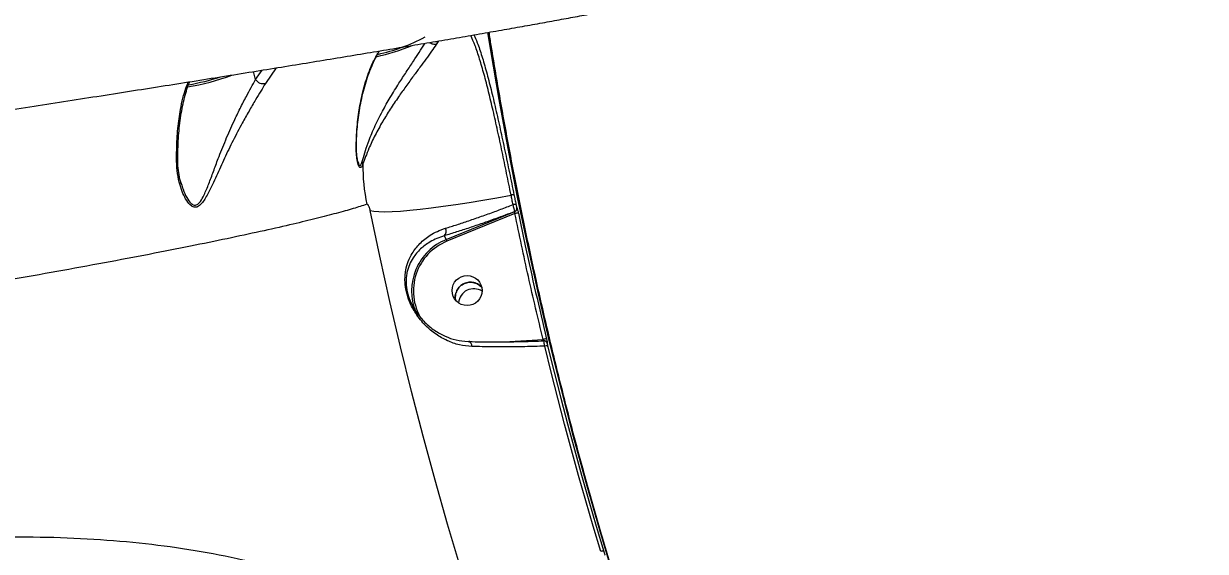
# Model space of a CAD drawing. Header units: millimetres. Extents: x -9609 to 9022, y -7175 to 8108.
# Drawn here: x -4530.2 to -4178.7, y 5088.3 to 5245.4 of the extents above; entities that cross this region are included whole.
import ezdxf

# ---------------------------------------------------------------- set-up
doc = ezdxf.new("R2010")
doc.units = ezdxf.units.MM
for name, color, linetype in [('DIKOM_ОБЪЕКТ', 7, 'Continuous'), ('DIKOM_РАЗМЕР_ЗОНА', 7, 'Continuous'), ('DIKOM_РАЗМЕР_ОБЪЕКТА', 7, 'Continuous')]:
    doc.layers.add(name, color=color, linetype=linetype)
doc.styles.add('style1', font='arial.ttf', dxfattribs={"width": 0.8})
doc.dimstyles.new('1-50', dxfattribs={"dimtxt": 300, "dimasz": 200, "dimexe": 100, "dimexo": 0, "dimgap": 100, "dimtad": 1, "dimtxsty": 'style1', "dimcen": 200, "dimclrd": 7, "dimclre": 7, "dimclrt": 7, "dimadec": 1, "dimazin": 2, "dimtfac": 1, "dimtmove": 0, "dimatfit": 2, "dimfxl": 0, "dimlwd": 25, "dimlwe": 18, "dimarcsym": 0})

# ---------------------------------------------------------------- blocks, each defined once
blk = doc.blocks.new('*D10')
at = {"layer": 'Defpoints', "color": 0, "transparency": 16777216}
for p in [(-405.54, 6589.16), (-8044.66, -3492.79), (424.09, -3492.79)]:
    blk.add_point(p, dxfattribs=at)
at = {"layer": 'DIKOM_РАЗМЕР_ОБЪЕКТА', "color": 7, "lineweight": 18, "transparency": 16777216}
for p, q in [((-405.54, 6589.16), (-8144.66, 6589.16)), ((424.09, -3492.79), (-8144.66, -3492.79))]:
    blk.add_line(p, q, dxfattribs=at)
at = {"layer": 'DIKOM_РАЗМЕР_ОБЪЕКТА', "color": 7, "lineweight": 25, "transparency": 16777216}
blk.add_line((-8044.66, 6389.16), (-8044.66, -3292.79), dxfattribs=at)
at = {"layer": 'DIKOM_РАЗМЕР_ОБЪЕКТА', "color": 7, "transparency": 16777216}
for points in [[(-8077.99, 6389.16), (-8011.32, 6389.16), (-8044.66, 6589.16)], [(-8077.99, -3292.79), (-8011.32, -3292.79), (-8044.66, -3492.79)]]:
    blk.add_solid(points, dxfattribs=at)
at = {"layer": 'DIKOM_РАЗМЕР_ОБЪЕКТА', "color": 7, "transparency": 16777216, "insert": (-8297.83, 1541.5), "char_height": 300, "attachment_point": 5, "rotation": 90, "style": 'style1'}
blk.add_mtext('10100', dxfattribs=at)
blk = doc.blocks.new('*D13')
at = {"layer": 'Defpoints', "color": 0, "transparency": 16777216}
for p in [(-4933.28, 8107.63), (-9158.98, -4977.79), (-1652.91, -4977.79)]:
    blk.add_point(p, dxfattribs=at)
at = {"layer": 'DIKOM_РАЗМЕР_ЗОНА', "color": 7, "lineweight": 18, "transparency": 16777216}
for p, q in [((-4933.28, 8107.63), (-9258.98, 8107.63)), ((-1652.91, -4977.79), (-9258.98, -4977.79))]:
    blk.add_line(p, q, dxfattribs=at)
at = {"layer": 'DIKOM_РАЗМЕР_ЗОНА', "color": 7, "lineweight": 25, "transparency": 16777216}
blk.add_line((-9158.98, 7907.63), (-9158.98, -4777.79), dxfattribs=at)
at = {"layer": 'DIKOM_РАЗМЕР_ЗОНА', "color": 7, "transparency": 16777216}
for points in [[(-9192.32, 7907.63), (-9125.65, 7907.63), (-9158.98, 8107.63)], [(-9192.32, -4777.79), (-9125.65, -4777.79), (-9158.98, -4977.79)]]:
    blk.add_solid(points, dxfattribs=at)
at = {"layer": 'DIKOM_РАЗМЕР_ЗОНА', "color": 7, "transparency": 16777216, "insert": (-9412.26, 1541.5), "char_height": 300, "attachment_point": 5, "rotation": 90, "style": 'style1'}
blk.add_mtext('13100', dxfattribs=at)

msp = doc.modelspace()

# ---------------------------------------------------------------- linework, layer by layer
at = {"layer": 'DIKOM_ОБЪЕКТ', "color": 7, "linetype": 'Continuous', "lineweight": 15}
for p, q in [((-4406.862, 5240.075), (-4407.436, 5239.235)), ((-4461.189, 5228.818), (-4461.824, 5231.145)), ((-4461.189, 5228.818), (-4459.27, 5231.557)), ((-4455.064, 5232.237), (-4458.254, 5227.624)), ((-4484.308, 5204.984), (-4484.306, 5205.024)), ((-4430.743, 5204.379), (-4430.689, 5204.177)), ((-4483.356, 5198.054), (-4483.274, 5197.778)), ((-4404.486, 5181.133), (-4384.08, 5189.464)), ((-4384.069, 5188.86), (-4404.268, 5180.613)), ((-4384.08, 5189.464), (-4384.083, 5189.467)), ((-4383.481, 5190.593), (-4383.478, 5190.59)), ((-4405.061, 5182.263), (-4404.486, 5181.133)), ((-4401.785, 5163.567), (-4401.605, 5162.88)), ((-4397.45, 5150.792), (-4397.812, 5150.803)), ((-4387.251, 5150.705), (-4375.69, 5151.416)), ((-4374.451, 5150.25), (-4374.454, 5150.253)), ((-4374.266, 5149.209), (-4374.325, 5149.443))]:
    msp.add_line(p, q, dxfattribs=at)
at = {"layer": 'DIKOM_ОБЪЕКТ', "color": 7, "linetype": 'Continuous', "lineweight": 15, "flags": 128}
for points in [[(-4332.797, 5016.861), (-4336.778, 5027.547), (-4341.475, 5040.649), (-4346.032, 5053.916), (-4350.444, 5067.342), (-4354.71, 5080.915), (-4358.827, 5094.629), (-4362.792, 5108.473), (-4366.602, 5122.439), (-4370.255, 5136.517), (-4373.748, 5150.699), (-4377.08, 5164.975), (-4380.247, 5179.335), (-4383.249, 5193.771), (-4386.082, 5208.272), (-4388.746, 5222.83), (-4391.237, 5237.434), (-4392.106, 5242.787)], [(-4392.03, 5242.8), (-4391.154, 5237.399), (-4388.654, 5222.75), (-4385.983, 5208.149), (-4383.141, 5193.604), (-4380.13, 5179.124), (-4376.953, 5164.721), (-4373.612, 5150.402), (-4370.108, 5136.177), (-4366.444, 5122.056), (-4362.622, 5108.048), (-4358.646, 5094.162), (-4354.516, 5080.408), (-4350.238, 5066.793), (-4345.812, 5053.327), (-4341.242, 5040.02), (-4336.53, 5026.878), (-4335.279, 5023.48)], [(-4427.07, 5189.748), (-4425.977, 5189.557), (-4424.52, 5189.45), (-4422.709, 5189.428), (-4420.559, 5189.491), (-4418.087, 5189.638), (-4415.312, 5189.869), (-4412.255, 5190.182), (-4408.94, 5190.573), (-4405.393, 5191.041), (-4401.643, 5191.582), (-4397.716, 5192.19), (-4393.646, 5192.863), (-4389.462, 5193.593), (-4385.198, 5194.377)], [(-4384.621, 5191.538), (-4384.693, 5191.893), (-4384.766, 5192.248), (-4384.838, 5192.603), (-4384.911, 5192.957), (-4384.983, 5193.312), (-4385.055, 5193.667), (-4385.127, 5194.022), (-4385.198, 5194.377)], [(-4384.344, 5194.462), (-4384.272, 5194.107), (-4384.2, 5193.751), (-4384.128, 5193.396), (-4384.056, 5193.041), (-4383.983, 5192.686), (-4383.911, 5192.331), (-4383.838, 5191.976), (-4383.766, 5191.622)], [(-4388.917, 5048.974), (-4392.04, 5058.135), (-4396.188, 5070.773), (-4400.199, 5083.55), (-4404.071, 5096.457), (-4407.801, 5109.487), (-4411.387, 5122.629), (-4414.825, 5135.877), (-4418.115, 5149.222), (-4421.254, 5162.654), (-4424.239, 5176.166), (-4427.07, 5189.748)], [(-4398.014, 5150.774), (-4397.821, 5150.79), (-4397.813, 5150.789)], [(-4358.529, 5088.321), (-4360.778, 5095.825), (-4362.98, 5103.37), (-4365.135, 5110.954), (-4367.244, 5118.575), (-4369.303, 5126.233), (-4371.316, 5133.924), (-4373.279, 5141.649), (-4375.193, 5149.404)], [(-4374.331, 5149.457), (-4372.415, 5141.696), (-4370.451, 5133.966), (-4368.438, 5126.269), (-4366.376, 5118.606), (-4364.266, 5110.979), (-4362.109, 5103.39), (-4359.905, 5095.84), (-4357.655, 5088.33)]]:
    msp.add_lwpolyline(points, dxfattribs=at)
at = {"layer": 'DIKOM_ОБЪЕКТ', "color": 7, "linetype": 'Continuous', "lineweight": 15}
msp.add_circle((-4398.281, 5165.959), 4.471, dxfattribs=at)
for centre, radius, start, end in [((-4436.185, 5288.958), 53.881, 282.08038, 298.13723), ((-4440.863, 5304.129), 70.307, 282.7961, 291.89969), ((-4407.285, 5241.83), 1.806, 256.78991, 283.53712), ((-4493.348, 5297.289), 71.73, 279.5969, 290.47133), ((-4492.986, 5295.881), 69.678, 279.7962, 287.86112), ((-4458.93, 5230.164), 2.629, 210.79322, 284.901), ((-4485.032, 5205.111), 0.736, 299.17747, 350.11351), ((-4430.967, 5203.486), 1.717, 5.03991, 29.88873), ((-4378.315, 5202.596), 50.952, 178.82932, 192.43398), ((-4383.95, 5189.074), 2.554, 85.87141, 105.23014), ((-4384.466, 5190.395), 1.004, 292.39153, 11.32), ((-4384.464, 5190.393), 1.005, 292.43718, 11.2794), ((-4383.352, 5186.548), 2.42, 82.39183, 107.23569), ((-4406.568, 5183.624), 2.031, 317.91557, 25.4743), ((-4398.329, 5165.872), 16.456, 111.97034, 202.49092), ((-4398.332, 5165.837), 15.924, 111.88659, 211.13811), ((-4421.987, 5173.506), 19.091, 21.85645, 23.54741), ((-4396.291, 5161.976), 4.519, 56.81968, 175.86654), ((-4398.438, 5149.342), 1.576, 358.98964, 66.63284), ((-4374.903, 5149.184), 2.366, 84.12033, 109.4302), ((-4374.669, 5147.915), 1.579, 77.63876, 109.37572), ((-4375.404, 5150.015), 0.982, 40.60913, 58.71569), ((-4375.398, 5150.02), 0.974, 13.65444, 40.59274), ((-4375.406, 5150.021), 0.98, 13.70326, 39.98897), ((-4358.082, 5087.34), 1.078, 66.65838, 114.49812)]:
    msp.add_arc(centre, radius, start, end, dxfattribs=at)
for points, knots in [([(-4469.843, 5310.388), (-4475.137, 5309.566), (-4485.73, 5307.921), (-4502.361, 5305.371), (-4519.495, 5302.766), (-4537.325, 5300.079), (-4555.832, 5297.313), (-4575.004, 5294.47), (-4594.621, 5291.581), (-4614.455, 5288.68), (-4634.463, 5285.77), (-4654.603, 5282.858), (-4675.027, 5279.921), (-4695.894, 5276.934), (-4717.183, 5273.902), (-4738.866, 5270.828), (-4760.697, 5267.748), (-4782.429, 5264.695), (-4804.028, 5261.673), (-4825.459, 5258.688), (-4846.879, 5255.717), (-4868.454, 5252.737), (-4890.148, 5249.755), (-4911.926, 5246.774), (-4933.535, 5243.83), (-4954.72, 5240.959), (-4975.455, 5238.163), (-4995.721, 5235.446), (-5015.684, 5232.785), (-5035.494, 5230.161), (-5055.107, 5227.581), (-5074.482, 5225.052), (-5093.392, 5222.604), (-5112.818, 5220.112), (-5132.6, 5217.603), (-5152.654, 5215.09), (-5165.319, 5213.534), (-5171.649, 5212.756)], [0, 0, 0, 0, 0.0277162, 0.0554554, 0.0831954, 0.1109107, 0.1394316, 0.1679794, 0.1965258, 0.2250477, 0.2527589, 0.2804942, 0.308231, 0.3359418, 0.3644571, 0.3929979, 0.4215384, 0.4500531, 0.4777908, 0.505552, 0.5333131, 0.5610503, 0.5895953, 0.6181663, 0.6467363, 0.6752816, 0.7029903, 0.730722, 0.7584544, 0.786163, 0.8146745, 0.8432131, 0.8717507, 0.9002629, 0.9335017, 0.9667609, 1, 1, 1, 1]), ([(-5329.972, 5150.44), (-5329.985, 5150.418), (-5330.116, 5150.185), (-5329.519, 5149.845), (-5328.083, 5149.443), (-5325.59, 5149.182), (-5322.185, 5149.051), (-5317.882, 5149.055), (-5312.719, 5149.187), (-5306.737, 5149.441), (-5299.906, 5149.819), (-5292.157, 5150.324), (-5283.471, 5150.963), (-5273.836, 5151.74), (-5263.36, 5152.645), (-5252.167, 5153.668), (-5240.298, 5154.803), (-5227.8, 5156.046), (-5214.587, 5157.402), (-5200.55, 5158.884), (-5185.681, 5160.494), (-5169.984, 5162.233), (-5153.636, 5164.081), (-5136.839, 5166.015), (-5119.633, 5168.029), (-5102.067, 5170.116), (-5084.005, 5172.292), (-5065.303, 5174.576), (-5045.969, 5176.967), (-5026.021, 5179.465), (-5005.686, 5182.041), (-4985.199, 5184.664), (-4964.601, 5187.331), (-4943.932, 5190.033), (-4923.038, 5192.791), (-4901.757, 5195.628), (-4880.112, 5198.54), (-4858.133, 5201.526), (-4836.072, 5204.553), (-4813.063, 5207.738), (-4789.139, 5211.084), (-4764.358, 5214.586), (-4739.512, 5218.133), (-4714.663, 5221.718), (-4689.876, 5225.33), (-4666.632, 5228.752), (-4644.931, 5231.979), (-4624.745, 5235.006), (-4604.883, 5238.012), (-4585.199, 5241.019), (-4565.735, 5244.022), (-4546.534, 5247.014), (-4527.819, 5249.961), (-4509.813, 5252.828), (-4492.529, 5255.61), (-4475.966, 5258.307), (-4459.984, 5260.941), (-4444.465, 5263.533), (-4429.458, 5266.075), (-4415.004, 5268.562), (-4401.275, 5270.965), (-4388.416, 5273.258), (-4376.429, 5275.439), (-4365.302, 5277.51), (-4354.95, 5279.485), (-4345.3, 5281.379), (-4336.403, 5283.184), (-4328.292, 5284.895), (-4321.068, 5286.49), (-4314.807, 5287.949), (-4309.494, 5289.274), (-4305.101, 5290.469), (-4301.59, 5291.545), (-4298.93, 5292.511), (-4297.228, 5293.352), (-4296.434, 5293.972), (-4296.565, 5294.254), (-4296.609, 5294.347)], [0, 0, 0, 0, 0.001385, 0.0145913, 0.0281764, 0.0417741, 0.055372, 0.0689572, 0.0821837, 0.0954218, 0.1086596, 0.1218862, 0.1354982, 0.1491228, 0.1627472, 0.1763593, 0.1895867, 0.2028259, 0.2160651, 0.2292927, 0.2429049, 0.2565298, 0.2701548, 0.2837667, 0.2969774, 0.3101995, 0.323421, 0.3366318, 0.3502248, 0.3638306, 0.377436, 0.3910291, 0.4042406, 0.4174639, 0.4306871, 0.4438985, 0.457494, 0.4711018, 0.4847092, 0.4983044, 0.5135873, 0.5288788, 0.5441619, 0.5597743, 0.575397, 0.5910097, 0.6042386, 0.6174788, 0.6307192, 0.6439484, 0.6575617, 0.6711873, 0.6848134, 0.6984267, 0.7116328, 0.7248506, 0.7380683, 0.7512744, 0.764863, 0.778464, 0.792065, 0.8056534, 0.8188814, 0.8321208, 0.8453601, 0.858588, 0.8722021, 0.8858288, 0.8994554, 0.9130696, 0.926293, 0.9395278, 0.9527626, 0.9659858, 0.9795953, 0.9932172, 1, 1, 1, 1]), ([(-5330.005, 5150.439), (-5330.004, 5150.363), (-5329.994, 5149.245), (-5329.665, 5147.111), (-5329.017, 5144.107), (-5328.055, 5141.246), (-5326.854, 5138.555), (-5325.432, 5136.054), (-5323.831, 5133.764), (-5322.09, 5131.701), (-5320.255, 5129.875), (-5318.375, 5128.292), (-5316.497, 5126.947), (-5314.662, 5125.823), (-5312.895, 5124.897), (-5311.214, 5124.144), (-5309.621, 5123.534), (-5308.109, 5123.041), (-5306.662, 5122.643), (-5305.259, 5122.321), (-5303.877, 5122.061), (-5302.48, 5121.85), (-5301.015, 5121.681), (-5299.4, 5121.547), (-5297.454, 5121.445), (-5294.902, 5121.391), (-5291.926, 5121.414), (-5288.611, 5121.508), (-5285.211, 5121.653), (-5281.577, 5121.848), (-5277.652, 5122.094), (-5273.529, 5122.383), (-5269.177, 5122.712), (-5264.565, 5123.086), (-5259.705, 5123.5), (-5254.581, 5123.956), (-5249.188, 5124.454), (-5243.52, 5124.995), (-5237.592, 5125.576), (-5231.401, 5126.198), (-5224.951, 5126.86), (-5218.229, 5127.565), (-5211.247, 5128.309), (-5204.029, 5129.091), (-5196.595, 5129.908), (-5188.933, 5130.762), (-5181.03, 5131.653), (-5172.871, 5132.585), (-5164.474, 5133.553), (-5155.854, 5134.558), (-5147.005, 5135.6), (-5137.927, 5136.678), (-5128.648, 5137.789), (-5119.174, 5138.934), (-5109.51, 5140.109), (-5099.638, 5141.319), (-5089.571, 5142.562), (-5079.334, 5143.834), (-5068.956, 5145.131), (-5058.438, 5146.455), (-5047.757, 5147.806), (-5036.906, 5149.187), (-5025.893, 5150.597), (-5014.746, 5152.031), (-5003.461, 5153.491), (-4992.036, 5154.976), (-4980.494, 5156.484), (-4968.858, 5158.012), (-4957.135, 5159.558), (-4945.316, 5161.124), (-4933.401, 5162.71), (-4921.408, 5164.314), (-4909.358, 5165.932), (-4897.27, 5167.562), (-4885.156, 5169.203), (-4872.999, 5170.856), (-4860.779, 5172.525), (-4848.485, 5174.211), (-4836.133, 5175.911), (-4823.74, 5177.624), (-4811.32, 5179.348), (-4798.894, 5181.079), (-4786.477, 5182.816), (-4774.087, 5184.556), (-4761.742, 5186.296), (-4749.458, 5188.035), (-4737.25, 5189.77), (-4725.126, 5191.5), (-4713.062, 5193.228), (-4701.027, 5194.959), (-4689.008, 5196.694), (-4677.03, 5198.431), (-4665.128, 5200.164), (-4653.338, 5201.887), (-4641.693, 5203.597), (-4630.174, 5205.295), (-4618.765, 5206.984), (-4607.455, 5208.666), (-4596.271, 5210.337), (-4585.222, 5211.995), (-4574.306, 5213.64), (-4563.518, 5215.274), (-4552.892, 5216.892), (-4542.435, 5218.492), (-4532.145, 5220.074), (-4522.001, 5221.642), (-4512.026, 5223.193), (-4502.253, 5224.72), (-4492.717, 5226.219), (-4483.415, 5227.69), (-4474.313, 5229.139), (-4465.402, 5230.566), (-4456.693, 5231.97), (-4448.211, 5233.348), (-4439.952, 5234.7), (-4431.914, 5236.026), (-4424.116, 5237.323), (-4416.572, 5238.588), (-4409.279, 5239.824), (-4402.22, 5241.03), (-4395.403, 5242.209), (-4388.847, 5243.354), (-4382.572, 5244.464), (-4376.59, 5245.536), (-4370.867, 5246.576), (-4365.402, 5247.585), (-4360.192, 5248.563), (-4355.258, 5249.507), (-4350.592, 5250.419), (-4346.19, 5251.299), (-4342.041, 5252.151), (-4338.156, 5252.974), (-4334.52, 5253.771), (-4331.11, 5254.551), (-4327.879, 5255.328), (-4324.746, 5256.132), (-4321.87, 5256.936), (-4319.422, 5257.702), (-4317.461, 5258.392), (-4315.876, 5259.013), (-4314.476, 5259.619), (-4313.123, 5260.267), (-4311.786, 5260.976), (-4310.441, 5261.766), (-4309.069, 5262.663), (-4307.66, 5263.693), (-4306.21, 5264.884), (-4304.727, 5266.265), (-4303.231, 5267.86), (-4301.755, 5269.686), (-4300.343, 5271.748), (-4299.046, 5274.034), (-4297.912, 5276.521), (-4296.985, 5279.172), (-4296.297, 5281.95), (-4295.86, 5284.911), (-4295.708, 5288.007), (-4295.922, 5291.163), (-4296.204, 5293.293), (-4296.485, 5294.334), (-4296.497, 5294.378)], [0, 0, 0, 0, 0.000151, 0.0022299, 0.0042696, 0.006273, 0.0082427, 0.0101806, 0.0120874, 0.0139624, 0.0158039, 0.0176105, 0.0193842, 0.0211337, 0.0228783, 0.0246422, 0.0264565, 0.0283648, 0.0304196, 0.0326837, 0.0352357, 0.0381801, 0.0416652, 0.0459232, 0.0513732, 0.058981, 0.0693769, 0.078335, 0.0867503, 0.095661, 0.1041652, 0.112402, 0.1206194, 0.1287103, 0.1367363, 0.1447199, 0.1526793, 0.1606292, 0.1685839, 0.1764552, 0.1843489, 0.1922583, 0.2001661, 0.2080499, 0.215891, 0.2236757, 0.2314965, 0.2393436, 0.2471808, 0.2550151, 0.2628541, 0.270704, 0.2785713, 0.2863859, 0.2942074, 0.3020537, 0.3099093, 0.3177566, 0.3255778, 0.33336, 0.3411468, 0.3489786, 0.3568004, 0.3646188, 0.3724413, 0.3802744, 0.388123, 0.3959439, 0.403746, 0.411562, 0.4193846, 0.4272063, 0.4350177, 0.442812, 0.4505806, 0.4583327, 0.4661166, 0.4739269, 0.4817576, 0.4896044, 0.497461, 0.5053219, 0.5131802, 0.5210299, 0.5288652, 0.5366814, 0.5444726, 0.552234, 0.5599766, 0.5677579, 0.57558, 0.5834253, 0.5912771, 0.5991142, 0.6069199, 0.61468, 0.6224804, 0.6302921, 0.6380978, 0.6459042, 0.6537179, 0.6615453, 0.6693983, 0.6772014, 0.6850253, 0.692883, 0.700753, 0.7086123, 0.7164371, 0.7242113, 0.7319944, 0.7398299, 0.7476588, 0.7554876, 0.763323, 0.7711721, 0.7790431, 0.786879, 0.7947119, 0.8025837, 0.810476, 0.8183714, 0.8262467, 0.8340873, 0.8419157, 0.8498342, 0.8577591, 0.8657007, 0.8736725, 0.8816902, 0.8897718, 0.8979486, 0.9061514, 0.9145229, 0.9231334, 0.9321431, 0.9419775, 0.9502002, 0.9559221, 0.9600006, 0.963415, 0.966304, 0.9688088, 0.9710356, 0.9730671, 0.9749691, 0.9767959, 0.978592, 0.980386, 0.982198, 0.9840412, 0.9859173, 0.9878199, 0.9897406, 0.9916721, 0.9936097, 0.9957469, 0.9978486, 0.9999095, 1, 1, 1, 1]), ([(-4385.198, 5194.377), (-4385.637, 5196.534), (-4386.512, 5200.837), (-4387.854, 5207.268), (-4389.2, 5213.542), (-4390.545, 5219.555), (-4391.887, 5225.205), (-4393.225, 5230.38), (-4394.563, 5234.975), (-4395.884, 5238.92), (-4396.765, 5240.921), (-4397.197, 5241.901)], [0, 0, 0, 0, 0.1120591, 0.2234449, 0.334863, 0.4469203, 0.5581113, 0.6701174, 0.7816865, 0.8930684, 1, 1, 1, 1]), ([(-4396.237, 5242.066), (-4395.91, 5241.321), (-4395.123, 5239.525), (-4393.888, 5235.811), (-4392.524, 5231.142), (-4391.16, 5225.867), (-4389.792, 5220.113), (-4388.421, 5213.984), (-4387.049, 5207.594), (-4385.681, 5201.042), (-4384.79, 5196.656), (-4384.344, 5194.462)], [0, 0, 0, 0, 0.081712, 0.1967495, 0.3114195, 0.4261822, 0.5411481, 0.656004, 0.7703372, 0.8850722, 1, 1, 1, 1]), ([(-4357.63, 5090.997), (-4358.512, 5094.007), (-4360.45, 5100.622), (-4363.347, 5111), (-4366.34, 5122.1), (-4369.25, 5133.337), (-4372.072, 5144.697), (-4374.804, 5156.172), (-4377.443, 5167.751), (-4379.985, 5179.425), (-4382.426, 5191.183), (-4384.764, 5203.015), (-4386.999, 5214.91), (-4389.117, 5226.861), (-4390.701, 5236.178), (-4391.539, 5241.518), (-4391.748, 5242.849)], [0, 0, 0, 0, 0.0627397, 0.1378767, 0.2132218, 0.2887583, 0.3644699, 0.4403402, 0.5163551, 0.5924965, 0.6687494, 0.7450989, 0.8215272, 0.8980205, 0.9745612, 1, 1, 1, 1]), ([(-4431.268, 5209.072), (-4431.238, 5210.173), (-4431.149, 5213.499), (-4430.632, 5218.448), (-4429.586, 5224.198), (-4428.072, 5229.579), (-4426.306, 5234.093), (-4424.993, 5236.334), (-4424.444, 5237.27)], [0, 0, 0, 0, 0.0820696, 0.2480049, 0.4142047, 0.6292908, 0.8451398, 1, 1, 1, 1]), ([(-4431.2, 5209.34), (-4431.189, 5209.96), (-4431.161, 5211.569), (-4430.994, 5214.049), (-4430.711, 5216.851), (-4430.307, 5219.662), (-4429.778, 5222.509), (-4429.123, 5225.357), (-4428.337, 5228.141), (-4427.429, 5230.809), (-4426.396, 5233.341), (-4425.361, 5235.527), (-4424.64, 5236.761), (-4424.331, 5237.289)], [0, 0, 0, 0, 0.0460823, 0.1195788, 0.1977262, 0.2814953, 0.3719374, 0.4705232, 0.5739346, 0.6816321, 0.7940666, 0.9118658, 1, 1, 1, 1]), ([(-4429.478, 5204.342), (-4429.241, 5205.172), (-4428.764, 5206.835), (-4427.637, 5210.327), (-4425.941, 5214.442), (-4423.673, 5219.029), (-4421.157, 5223.455), (-4418.739, 5227.382), (-4416.383, 5231.013), (-4414.33, 5234.105), (-4412.499, 5236.861), (-4411.344, 5238.622), (-4410.814, 5239.469), (-4410.747, 5239.577)], [0, 0, 0, 0, 0.0932123, 0.1867028, 0.3198893, 0.4530283, 0.5629787, 0.6728209, 0.7603399, 0.8477705, 0.9187842, 0.9897216, 1, 1, 1, 1]), ([(-4407.436, 5239.235), (-4407.897, 5238.558), (-4408.833, 5237.187), (-4410.512, 5234.871), (-4412.331, 5232.399), (-4414.344, 5229.673), (-4416.498, 5226.716), (-4418.839, 5223.403), (-4421.192, 5219.894), (-4423.561, 5216.069), (-4425.727, 5212.135), (-4427.356, 5208.643), (-4428.506, 5205.72), (-4429.005, 5204.335), (-4429.257, 5203.637)], [0, 0, 0, 0, 0.0637994, 0.1293432, 0.1956922, 0.2634267, 0.3422589, 0.4227061, 0.5170779, 0.6134051, 0.7254012, 0.8399969, 0.9193194, 1, 1, 1, 1]), ([(-4407.436, 5239.235), (-4407.465, 5239.227), (-4407.647, 5239.182), (-4408.044, 5239.168), (-4408.641, 5239.319), (-4409.134, 5239.546), (-4409.364, 5239.746), (-4409.425, 5239.8)], [0, 0, 0, 0, 0.0515676, 0.3198463, 0.6068803, 0.8939915, 1, 1, 1, 1]), ([(-4484.674, 5204.468), (-4484.677, 5205.612), (-4484.686, 5209.049), (-4484.36, 5214.331), (-4483.673, 5219.371), (-4482.816, 5223.283), (-4482.036, 5226.021), (-4481.447, 5227.46), (-4481.208, 5228.043)], [0, 0, 0, 0, 0.1138816, 0.3421283, 0.5753898, 0.7336833, 0.8920008, 1, 1, 1, 1]), ([(-4458.254, 5227.624), (-4458.699, 5226.877), (-4459.602, 5225.358), (-4461.287, 5222.57), (-4463.169, 5219.367), (-4465.454, 5215.298), (-4467.936, 5210.562), (-4470.499, 5205.266), (-4472.89, 5200.014), (-4474.675, 5196.073), (-4476.054, 5193.513), (-4477.009, 5192.049), (-4478.059, 5190.982), (-4479.221, 5190.64), (-4480.491, 5191.167), (-4481.741, 5192.664), (-4482.848, 5194.846), (-4483.784, 5197.574), (-4484.488, 5200.795), (-4484.611, 5203.238), (-4484.674, 5204.468)], [0, 0, 0, 0, 0.0470849, 0.0957421, 0.154353, 0.2146408, 0.3009791, 0.3896905, 0.4807678, 0.5736875, 0.606829, 0.6403815, 0.6772286, 0.7075552, 0.7379247, 0.782834, 0.8286789, 0.8755377, 0.9373304, 1, 1, 1, 1]), ([(-4484.299, 5205.023), (-4484.296, 5206.021), (-4484.288, 5208.149), (-4484.141, 5211.246), (-4483.89, 5214.36), (-4483.524, 5217.355), (-4483.05, 5220.203), (-4482.471, 5222.878), (-4481.782, 5225.358), (-4481.214, 5227.11), (-4480.853, 5227.946), (-4480.782, 5228.111)], [0, 0, 0, 0, 0.1018548, 0.2171354, 0.3355268, 0.4569314, 0.5810163, 0.7072203, 0.8353503, 0.9675441, 1, 1, 1, 1]), ([(-4483.274, 5197.778), (-4483.117, 5197.211), (-4482.709, 5195.73), (-4481.766, 5193.654), (-4480.616, 5191.976), (-4479.498, 5191.307), (-4478.495, 5191.466), (-4477.468, 5192.536), (-4476.334, 5194.688), (-4475.083, 5197.715), (-4473.737, 5201.389), (-4472.141, 5205.755), (-4470.13, 5210.758), (-4467.92, 5215.787), (-4465.81, 5220.138), (-4464.076, 5223.502), (-4462.483, 5226.44), (-4461.62, 5228.026), (-4461.189, 5228.818)], [0, 0, 0, 0, 0.03557714, 0.09306287, 0.14473014, 0.17505615, 0.20531307, 0.24412151, 0.29584126, 0.37155708, 0.44770925, 0.52374812, 0.63233737, 0.74075746, 0.81365695, 0.88643651, 0.94326109, 1, 1, 1, 1]), ([(-4431.268, 5209.072), (-4431.259, 5209.091), (-4431.216, 5209.178), (-4431.213, 5209.269), (-4431.211, 5209.341)], [0, 0, 0, 0, 0.2090776, 1, 1, 1, 1]), ([(-4429.257, 5203.637), (-4429.413, 5203.275), (-4429.697, 5202.615), (-4430.155, 5202.452), (-4430.623, 5203.141), (-4431.005, 5204.717), (-4431.245, 5206.808), (-4431.26, 5208.313), (-4431.268, 5209.072)], [0, 0, 0, 0, 0.16726956, 0.30432463, 0.44167662, 0.63703529, 0.81671973, 1, 1, 1, 1]), ([(-4430.719, 5204.17), (-4430.742, 5204.243), (-4430.811, 5204.465), (-4430.942, 5205.113), (-4431.087, 5206.123), (-4431.184, 5207.536), (-4431.23, 5208.667), (-4431.198, 5209.31), (-4431.196, 5209.332)], [0, 0, 0, 0, 0.0783868, 0.2395288, 0.4340474, 0.6944274, 0.9893819, 1, 1, 1, 1]), ([(-4483.314, 5197.771), (-4483.325, 5197.803), (-4483.603, 5198.635), (-4483.964, 5200.412), (-4484.312, 5202.792), (-4484.312, 5204.36), (-4484.312, 5204.985)], [0, 0, 0, 0, 0.0146527, 0.3759656, 0.7511691, 1, 1, 1, 1]), ([(-4430.689, 5204.177), (-4430.643, 5203.989), (-4430.506, 5203.421), (-4430.189, 5203.073), (-4429.814, 5203.304), (-4429.598, 5203.971), (-4429.478, 5204.342)], [0, 0, 0, 0, 0.13284292, 0.39925267, 0.66664278, 1, 1, 1, 1]), ([(-4428.072, 5191.625), (-4429.374, 5191.208), (-4431.978, 5190.373), (-4437.059, 5188.955), (-4443.004, 5187.418), (-4450.131, 5185.697), (-4458.507, 5183.789), (-4468.219, 5181.687), (-4479.073, 5179.443), (-4491.082, 5177.061), (-4504.237, 5174.549), (-4518.104, 5171.995), (-4532.582, 5169.414), (-4547.564, 5166.826), (-4563.455, 5164.16), (-4580.242, 5161.426), (-4597.889, 5158.635), (-4616.402, 5155.788), (-4635.747, 5152.896), (-4655.977, 5149.952), (-4676.805, 5147.002), (-4697.726, 5144.112), (-4718.546, 5141.301), (-4739.171, 5138.576), (-4760.175, 5135.854), (-4781.501, 5133.141), (-4803.078, 5130.444), (-4824.307, 5127.834), (-4845.119, 5125.313), (-4865.462, 5122.882), (-4885.79, 5120.484), (-4906.025, 5118.128), (-4926.14, 5115.813), (-4939.212, 5114.333), (-4945.745, 5113.593)], [0, 0, 0, 0, 0.0283336, 0.0566672, 0.0852828, 0.1138983, 0.1455323, 0.1771903, 0.2088241, 0.2413899, 0.2739832, 0.3065489, 0.3371872, 0.3678493, 0.3984874, 0.4300098, 0.4615586, 0.49308, 0.5257425, 0.5584052, 0.5915371, 0.6246696, 0.6557868, 0.6869292, 0.7180485, 0.7500729, 0.7821242, 0.8141501, 0.844705, 0.8752829, 0.9058377, 0.9372171, 0.96862, 1, 1, 1, 1]), ([(-4427.07, 5189.748), (-4427.092, 5189.848), (-4427.138, 5190.057), (-4427.252, 5190.443), (-4427.4, 5190.847), (-4427.626, 5191.318), (-4427.809, 5191.544), (-4427.968, 5191.637), (-4428.031, 5191.63), (-4428.072, 5191.625)], [0, 0, 0, 0, 0.076744, 0.1605301, 0.317402, 0.4661248, 0.7624959, 0.8428336, 1, 1, 1, 1]), ([(-4404.734, 5184.497), (-4403.609, 5184.846), (-4401.359, 5185.544), (-4397.752, 5186.741), (-4393.993, 5188.044), (-4390.202, 5189.417), (-4387.062, 5190.595), (-4385.23, 5191.303), (-4384.621, 5191.538)], [0, 0, 0, 0, 0.1827855, 0.3655831, 0.5537359, 0.7419014, 0.9141848, 1, 1, 1, 1]), ([(-4384.344, 5194.462), (-4384.365, 5194.468), (-4384.408, 5194.481), (-4384.605, 5194.468), (-4384.874, 5194.435), (-4385.09, 5194.396), (-4385.198, 5194.377)], [0, 0, 0, 0, 0.25004135, 0.49992071, 0.75018109, 1, 1, 1, 1]), ([(-4384.083, 5189.467), (-4384.089, 5189.514), (-4384.1, 5189.614), (-4384.18, 5189.951), (-4384.293, 5190.386), (-4384.434, 5190.902), (-4384.558, 5191.326), (-4384.621, 5191.538)], [0, 0, 0, 0, 0.20442241, 0.43011953, 0.56342334, 0.7803399, 1, 1, 1, 1]), ([(-4383.766, 5191.622), (-4383.765, 5191.619), (-4383.742, 5191.512), (-4383.697, 5191.293), (-4383.632, 5191.035), (-4383.571, 5190.818), (-4383.518, 5190.655), (-4383.493, 5190.613), (-4383.481, 5190.593)], [0, 0, 0, 0, 0.0043816, 0.2197949, 0.43558, 0.5682666, 0.793815, 1, 1, 1, 1]), ([(-4384.083, 5189.467), (-4385.998, 5188.747), (-4389.263, 5187.519), (-4393.76, 5185.925), (-4397.642, 5184.602), (-4401.441, 5183.364), (-4403.854, 5182.63), (-4405.061, 5182.263)], [0, 0, 0, 0, 0.2590591, 0.4416188, 0.6241836, 0.8120915, 1, 1, 1, 1]), ([(-4384.069, 5188.86), (-4384.062, 5188.924), (-4384.048, 5189.05), (-4384.04, 5189.227), (-4384.045, 5189.367), (-4384.06, 5189.445), (-4384.074, 5189.459), (-4384.08, 5189.464)], [0, 0, 0, 0, 0.23175783, 0.45624439, 0.66916288, 0.87223593, 1, 1, 1, 1]), ([(-4375.69, 5151.416), (-4377.171, 5157.636), (-4380.135, 5170.078), (-4382.757, 5182.599), (-4384.069, 5188.86)], [0, 0, 0, 0, 0.4999164, 1, 1, 1, 1]), ([(-4383.478, 5190.59), (-4383.466, 5190.572), (-4383.436, 5190.526), (-4383.361, 5190.309), (-4383.256, 5189.933), (-4383.139, 5189.457), (-4383.067, 5189.117), (-4383.031, 5188.947)], [0, 0, 0, 0, 0.1342318, 0.3469568, 0.5632105, 0.7817243, 1, 1, 1, 1]), ([(-4383.031, 5188.947), (-4382.898, 5188.3), (-4382.234, 5185.063), (-4379.607, 5172.557), (-4376.831, 5160.761), (-4374.66, 5151.538)], [0, 0, 0, 0, 0.0517079, 0.2585513, 1, 1, 1, 1]), ([(-4396.862, 5149.315), (-4398.111, 5149.43), (-4400.644, 5149.666), (-4404.224, 5150.952), (-4407.605, 5152.859), (-4410.224, 5155.043), (-4412.189, 5157.213), (-4413.492, 5158.991), (-4414.576, 5160.824), (-4415.575, 5162.94), (-4416.43, 5165.592), (-4416.786, 5168.233), (-4416.758, 5170.365), (-4416.486, 5172.462), (-4415.827, 5174.728), (-4414.502, 5177.406), (-4412.422, 5180.072), (-4409.796, 5182.185), (-4407.171, 5183.646), (-4405.55, 5184.212), (-4404.734, 5184.497)], [0, 0, 0, 0, 0.0717888, 0.1456301, 0.2211667, 0.2985178, 0.3406377, 0.3832909, 0.4161006, 0.4496102, 0.4986459, 0.5477915, 0.5804515, 0.61397, 0.670437, 0.7283164, 0.8119522, 0.8980726, 0.9486864, 1, 1, 1, 1]), ([(-4405.061, 5182.263), (-4405.814, 5182.016), (-4407.332, 5181.519), (-4409.758, 5180.254), (-4412.236, 5178.4), (-4414.196, 5176.079), (-4415.483, 5173.694), (-4416.126, 5171.711), (-4416.411, 5169.824), (-4416.465, 5167.939), (-4416.154, 5165.54), (-4415.371, 5163.15), (-4414.458, 5161.253), (-4413.461, 5159.603), (-4412.252, 5157.988), (-4410.446, 5156.036), (-4408.018, 5154.044), (-4404.912, 5152.317), (-4401.571, 5151.121), (-4399.209, 5150.89), (-4398.014, 5150.774)], [0, 0, 0, 0, 0.0515506, 0.1037767, 0.189071, 0.2766008, 0.3332105, 0.390922, 0.4225522, 0.4549594, 0.501268, 0.5475065, 0.5791748, 0.611766, 0.653724, 0.6963015, 0.773118, 0.8516244, 0.9249642, 1, 1, 1, 1]), ([(-4393.936, 5166.899), (-4394.225, 5167.2), (-4394.862, 5167.864), (-4396.22, 5168.402), (-4397.745, 5168.51), (-4399.23, 5168.098), (-4400.498, 5167.223), (-4401.4, 5165.984), (-4401.809, 5164.696), (-4401.792, 5163.881), (-4401.785, 5163.567)], [0, 0, 0, 0, 0.1110225, 0.2451744, 0.3793612, 0.5134935, 0.6476607, 0.7818454, 0.9160017, 1, 1, 1, 1]), ([(-4401.292, 5166.016), (-4401.014, 5166.44), (-4400.459, 5167.29), (-4399.152, 5168.129), (-4397.666, 5168.519), (-4396.142, 5168.382), (-4394.814, 5167.832), (-4394.203, 5167.175), (-4393.934, 5166.886)], [0, 0, 0, 0, 0.1729374, 0.3458692, 0.5188146, 0.6917626, 0.8647265, 1, 1, 1, 1]), ([(-4401.609, 5162.896), (-4401.682, 5163.144), (-4401.897, 5163.872), (-4401.744, 5164.982), (-4401.417, 5165.728), (-4401.292, 5166.016)], [0, 0, 0, 0, 0.24063874, 0.70761711, 1, 1, 1, 1]), ([(-4397.625, 5150.767), (-4396.496, 5150.743), (-4394.108, 5150.692), (-4390.209, 5150.675), (-4386.004, 5150.706), (-4381.089, 5150.797), (-4377.535, 5150.924), (-4375.475, 5150.998)], [0, 0, 0, 0, 0.167028, 0.3530678, 0.5445341, 0.7360297, 1, 1, 1, 1]), ([(-4375.193, 5149.404), (-4377.165, 5149.346), (-4380.796, 5149.238), (-4385.948, 5149.179), (-4391.304, 5149.179), (-4394.816, 5149.265), (-4396.862, 5149.315)], [0, 0, 0, 0, 0.2580705, 0.4749976, 0.694077, 1, 1, 1, 1]), ([(-4375.471, 5151.035), (-4375.485, 5151.063), (-4375.512, 5151.121), (-4375.592, 5151.258), (-4375.657, 5151.362), (-4375.69, 5151.416)], [0, 0, 0, 0, 0.3182332, 0.6536918, 1, 1, 1, 1]), ([(-4375.193, 5149.404), (-4375.219, 5149.578), (-4375.279, 5149.966), (-4375.35, 5150.4), (-4375.411, 5150.757), (-4375.458, 5150.987), (-4375.473, 5151.029), (-4375.475, 5151.002), (-4375.475, 5150.998)], [0, 0, 0, 0, 0.1805155, 0.4029194, 0.5309872, 0.7496167, 0.9663929, 1, 1, 1, 1]), ([(-4374.656, 5150.651), (-4374.711, 5150.708), (-4374.834, 5150.839), (-4375.104, 5150.971), (-4375.337, 5151.037), (-4375.461, 5151.011), (-4375.472, 5151.009)], [0, 0, 0, 0, 0.261919, 0.5898007, 0.965536, 1, 1, 1, 1]), ([(-4374.66, 5151.538), (-4374.622, 5151.373), (-4374.544, 5151.044), (-4374.461, 5150.632), (-4374.419, 5150.348), (-4374.419, 5150.228), (-4374.442, 5150.244), (-4374.451, 5150.25)], [0, 0, 0, 0, 0.2182647, 0.4367728, 0.653014, 0.8657424, 1, 1, 1, 1]), ([(-4374.454, 5150.253), (-4374.456, 5150.255), (-4374.468, 5150.268), (-4374.48, 5150.247), (-4374.47, 5150.132), (-4374.441, 5149.953), (-4374.397, 5149.736), (-4374.352, 5149.544), (-4374.331, 5149.457)], [0, 0, 0, 0, 0.0340163, 0.2522599, 0.4705559, 0.5979779, 0.8193534, 1, 1, 1, 1]), ([(-4905.711, 4966.848), (-4900.541, 4970.172), (-4890.2, 4976.818), (-4874.108, 4986.507), (-4857.62, 4995.963), (-4840.138, 5005.462), (-4821.723, 5014.911), (-4802.398, 5024.232), (-4782.635, 5033.169), (-4762.481, 5041.669), (-4741.999, 5049.685), (-4721.854, 5056.955), (-4702.114, 5063.487), (-4682.836, 5069.303), (-4663.487, 5074.566), (-4644.132, 5079.229), (-4624.839, 5083.256), (-4605.625, 5086.63), (-4586.574, 5089.301), (-4567.673, 5091.246), (-4549.223, 5092.411), (-4531.66, 5092.779), (-4515.086, 5092.399), (-4499.507, 5091.335), (-4484.474, 5089.572), (-4470.062, 5087.091), (-4456.339, 5083.889), (-4443.676, 5080.065), (-4432.074, 5075.668), (-4421.518, 5070.749), (-4411.735, 5065.223), (-4402.9, 5059.027), (-4396.836, 5054.151), (-4394.065, 5051.201), (-4393.596, 5050.702)], [0, 0, 0, 0, 0.02906026, 0.05812006, 0.08746847, 0.11681725, 0.14926331, 0.18173242, 0.2141767, 0.24757817, 0.28100612, 0.31440666, 0.34582998, 0.37727814, 0.40870186, 0.44103191, 0.47338995, 0.50572018, 0.53922016, 0.57271899, 0.60670016, 0.6406814, 0.67259698, 0.70453852, 0.73645375, 0.76930044, 0.80217253, 0.83501922, 0.86635782, 0.8977189, 0.92905759, 0.96124159, 0.99344954, 1, 1, 1, 1]), ([(-4357.655, 5088.33), (-4357.654, 5088.328), (-4357.63, 5088.224), (-4357.553, 5088.014), (-4357.467, 5087.746), (-4357.381, 5087.508), (-4357.306, 5087.313), (-4357.271, 5087.239), (-4357.254, 5087.204)], [0, 0, 0, 0, 0.0042886, 0.2198365, 0.4355528, 0.5682756, 0.7938782, 1, 1, 1, 1])]:
    msp.add_open_spline(points, degree=3, knots=knots, dxfattribs=at)

# ---------------------------------------------------------------- dimensions: what is measured, and where the dimension line sits
at = {"layer": 'DIKOM_РАЗМЕР_ЗОНА'}
dim = msp.add_linear_dim(base=(-9158.984, -4977.788), p1=(-4933.276, 8107.631), p2=(-1652.914, -4977.788), angle=90, text='13100', dimstyle='1-50', dxfattribs=at)
dim.commit()
dim.dimension.update_dxf_attribs({"geometry": '*D13', "text_midpoint": (-9158.984, 1541.499), "dimtype": 160})
at = {"layer": 'DIKOM_РАЗМЕР_ОБЪЕКТА'}
dim = msp.add_linear_dim(base=(-8044.657, -3492.788), p1=(-405.539, 6589.161), p2=(424.086, -3492.788), angle=90, text='10100', dimstyle='1-50', dxfattribs=at)
dim.commit()
dim.dimension.update_dxf_attribs({"geometry": '*D10', "text_midpoint": (-8044.657, 1541.499), "dimtype": 160})

doc.saveas('drawing.dxf')
